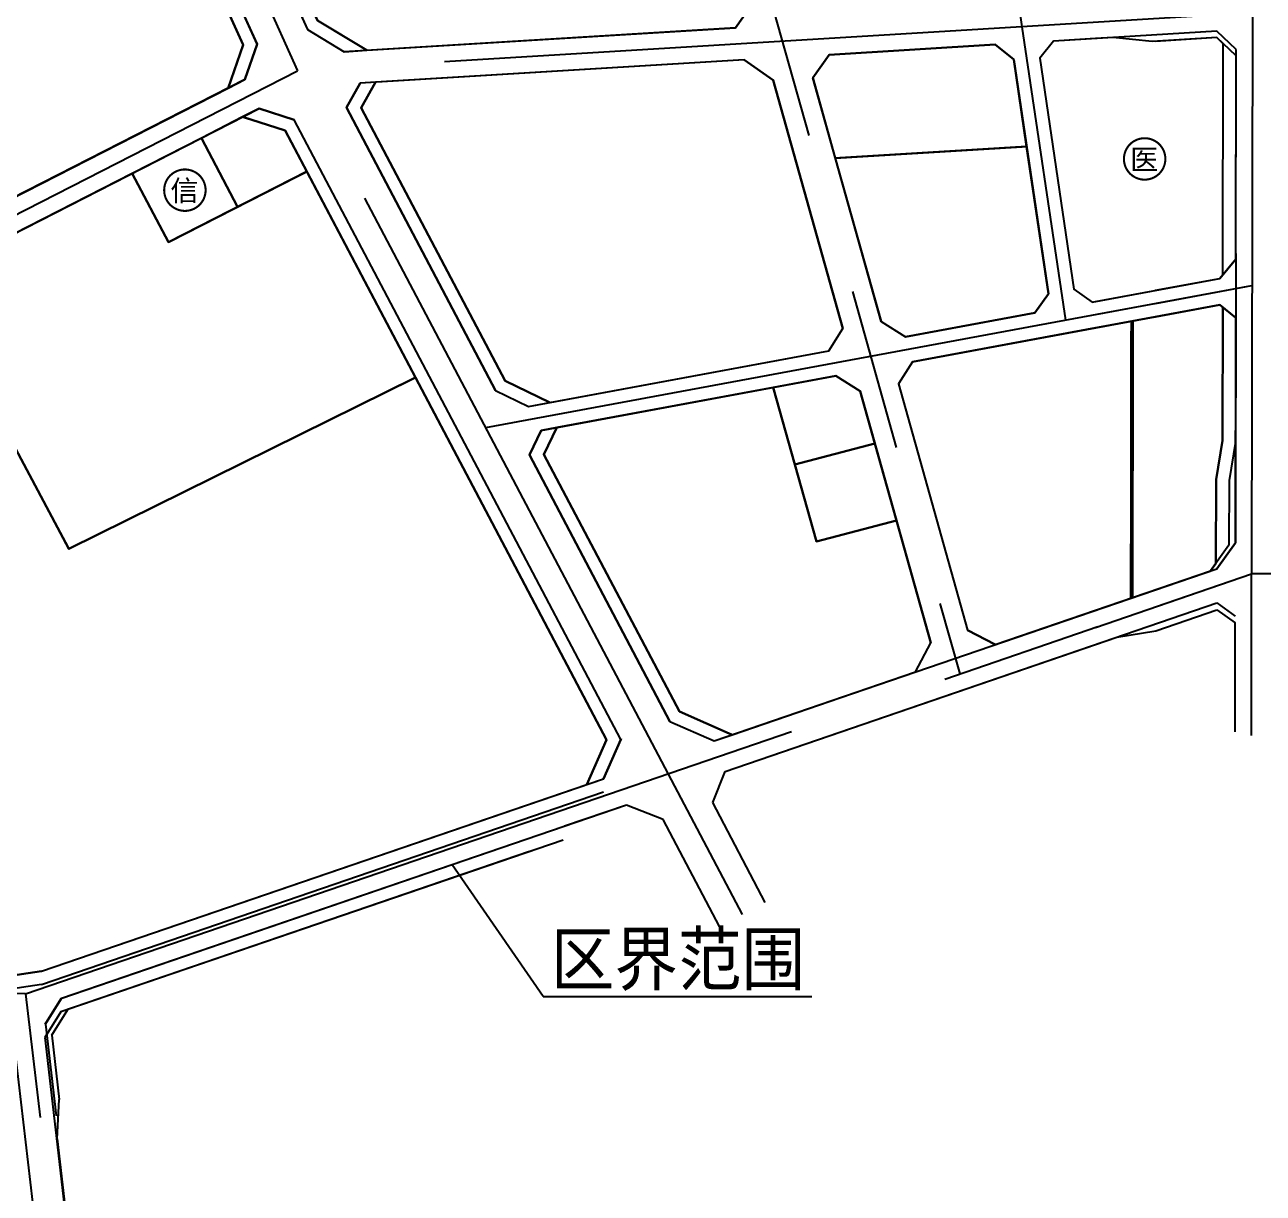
# Model space of a CAD drawing. Header units: inches. Extents: x 14633 to 228805, y -943 to 210487.
# Drawn here: x 215527 to 216483, y 203981 to 204883 of the extents above; entities that cross this region are included whole.
import ezdxf

# ---------------------------------------------------------------- set-up
doc = ezdxf.new("R2010")
doc.units = ezdxf.units.IN
doc.header["$LTSCALE"] = 10
doc.header["$MEASUREMENT"] = 0
for name, pattern in [('CENTER', [2, 1.25, -0.25, 0.25, -0.25]), ('DASHED', [0.75, 0.5, -0.25]), ('DASHEDX2', [1.5, 1, -0.5])]:
    doc.linetypes.add(name, pattern=pattern)
for name, color, linetype in [('0符号', 7, 'Continuous'), ('1名称', 7, 'Continuous'), ('1地块界线', 7, 'DASHEDX2'), ('1道路中线', 7, 'CENTER'), ('1道路红线', 7, 'Continuous'), ('80m线', 7, 'DASHED'), ('B-C', 233, 'Continuous'), ('B-C51', 241, 'Continuous'), ('B-G11', 94, 'Continuous'), ('B-G12', 102, 'Continuous'), ('B-R21', 51, 'Continuous'), ('B-R22-X', 21, 'Continuous'), ('B-R22-Y', 21, 'Continuous'), ('B-R24', 72, 'Continuous'), ('B-U3', 144, 'Continuous'), ('Error_Layer', 7, 'Continuous'), ('g规划电缆隧道', 1, 'Continuous'), ('防护绿地', 5, 'Continuous')]:
    doc.layers.add(name, color=color, linetype=linetype)
doc.styles.add('宋体', font='', dxfattribs={"width": 0.9})
doc.styles.add('黑体', font='simhei.ttf')
doc.styles.get('宋体').set_extended_font_data('SimSun')

# ---------------------------------------------------------------- blocks, each defined once
blk = doc.blocks.new('U-电信设施用地')
at = {"color": 7, "const_width": 0.4}
blk.add_lwpolyline([(2.831574044778563, -2.82527669954834, 102.191606915449), (2.718849657906276, -2.933914882503814, 0.009785539440899585)], format="xyb", close=True, dxfattribs=at)
at = {"color": 7, "style": '黑体'}
blk.add_text('信', height=4, dxfattribs=at).set_placement((-2.802977080490791, -2.081554808175497))
blk = doc.blocks.new('C5-医院用地')
at = {"color": 7, "const_width": 0.4}
blk.add_lwpolyline([(2.831574044750027, -2.825276699566302, 102.191606915449), (2.718849657877058, -2.933914882520639, 0.009785539440899585)], format="xyb", close=True, dxfattribs=at)
at = {"color": 7, "style": '黑体'}
blk.add_text('医', height=4, dxfattribs=at).set_placement((-2.802977080517735, -2.08155480819164))

msp = doc.modelspace()

# ---------------------------------------------------------------- linework, layer by layer
at = {"layer": '1地块界线', "color": 8, "ltscale": 20, "const_width": 1.6, "flags": 128}
for points in [[(215541.7576239383, 205206.5303877391), (215695.4960756901, 204867.8289644533)], [(215685.3174863125, 205035.419416241), (215752.9276796956, 204886.4672935512), (215790.9458113671, 204863.5718965719)], [(215695.4960756901, 204867.8289644533), (215683.816301562, 204834.4258248633)], [(215797.678221882, 204838.9343758397), (215786.5486502346, 204819.1546431354), (215897.6405023749, 204608.4271910655), (215932.2822759431, 204591.6421228274)], [(215695.0503218848, 204812.0915767414), (215727.938659108, 204801.6709039965)], [(215877.6244768456, 204517.7354904164), (215727.938659108, 204801.6709039965)], [(215691.2357447295, 204742.6321599091), (215663.1909240763, 204795.8297030786)], [(216152.5781576049, 204780.3185377824), (216300.3004731717, 204789.280631888)], [(215637.7901822845, 204715.3521406966), (215744.6813071745, 204769.9121791217)], [(215637.7901822845, 204715.3521406966), (215609.7453616313, 204768.5496838661)], [(215828.5094256478, 204610.900645176), (215561.0195119268, 204478.8179294819), (215449.862080592, 204686.9410567138)], [(216104.6554556269, 204603.2464995415), (216137.9940365696, 204484.3865407117)], [(216032.2141442509, 204353.1576990016), (215927.6206709957, 204551.5585330642), (215937.6706708438, 204572.3001716539)], [(216121.3150316627, 204543.8511543966), (216183.2041786466, 204560.0447272648)], [(215975.9721503454, 204331.1821631089), (215877.6244768456, 204517.7354904163)], [(216137.9940365696, 204484.3865407117), (216199.8831835536, 204500.5801135798)], [(216032.2141442509, 204353.1576990016), (216072.9961491197, 204335.2385975099)], [(215975.9721503454, 204331.1821631089), (215960.8891185366, 204296.8547568521)]]:
    msp.add_lwpolyline(points, dxfattribs=at)
at = {"layer": '1道路中线', "color": 8, "ltscale": 50}
for p, q in [((215963.32968747, 205399.4918935303), (216248.6729381853, 204382.1754369397)), ((216474.6462348838, 204892.5280056383), (215737.5294246695, 204847.8082204481)), ((216474.6462348838, 204892.5280056383), (216473.9669372764, 204459.3128735241)), ((216474.6462348838, 204892.5280056383), (216473.9669372764, 204459.3128735241)), ((216474.6462348838, 204892.5280056383), (216473.9669372764, 204459.3128735241)), ((216474.6462348838, 204892.5280056383), (216473.9669372764, 204459.3128735241)), ((216474.6462348838, 204892.5280056383), (216473.9669372764, 204459.3128735241)), ((216474.6462348838, 204892.5280056383), (216473.9669372764, 204459.3128735241)), ((215234.3962357782, 204590.9958223458), (215737.5294246695, 204847.8082204481)), ((216080.8883840246, 204196.4989006945), (215737.5294246695, 204847.8082204481)), ((215882.7742539126, 204572.2968107278), (216474.3159996275, 204681.9238336083)), ((216353.621620634, 204659.5562398699), (216474.3159996275, 204681.9238336083)), ((216353.621620634, 204659.5562398699), (216474.3159996275, 204681.9238336083)), ((216353.621620634, 204659.5562398699), (216474.3159996275, 204681.9238336083)), ((216353.621620634, 204659.5562398699), (216474.3159996275, 204681.9238336083)), ((216399.781046031, 204668.1107001777), (216474.3159996275, 204681.9238336083)), ((215527.5119232617, 204135.2602404398), (216473.9669372764, 204459.3128735241)), ((215527.5119232617, 204135.2602404398), (216473.9669372764, 204459.3128735241)), ((216353.621620634, 204418.1083617831), (216473.9669372764, 204459.3128735241)), ((216353.621620634, 204418.1083617831), (216473.9669372764, 204459.3128735241)), ((216353.621620634, 204418.1083617831), (216473.9669372764, 204459.3128735241)), ((216353.621620634, 204418.1083617831), (216473.9669372764, 204459.3128735241)), ((216399.781046031, 204433.912687525), (216473.9669372764, 204459.3128735241)), ((216473.8600956542, 204334.6103776419), (216473.9669372765, 204459.3128735241)), ((216473.8600956542, 204334.6103776419), (216473.9669372765, 204459.3128735241)), ((216473.8600956542, 204334.6103776419), (216473.9669372765, 204459.3128735241)), ((216473.8600956542, 204334.6103776419), (216473.9669372765, 204459.3128735241)), ((216473.8600956542, 204334.6103776419), (216473.9669372765, 204459.3128735241)), ((216473.8848951219, 204363.5556093173), (216473.9669372765, 204459.3128735241)), ((217167.728984182, 204463.6338407077), (216473.9669372764, 204459.3128735241)), ((215527.5119232617, 204135.2602404398), (214750.3080989694, 204162.6021557026)), ((215527.5119232617, 204135.2602404398), (214750.3080989694, 204162.6021557026)), ((215527.5119232566, 204135.260240438), (215538.6573096845, 204039.6576046396)), ((215527.5119232566, 204135.260240438), (215538.6573096845, 204039.6576046396))]:
    msp.add_line(p, q, dxfattribs=at)
at = {"layer": '1道路中线', "color": 8, "linetype": 'CENTER', "ltscale": 20}
msp.add_line((217465.4221610541, 204465.4879669947), (216473.9669372764, 204459.3128735241), dxfattribs=at)
msp.add_line((217465.4221610541, 204465.4879669947), (216473.9669372764, 204459.3128735241), dxfattribs=at)
msp.add_line((217465.4221610541, 204465.4879669947), (216473.9669372764, 204459.3128735241), dxfattribs=at)
msp.add_line((217465.4221610541, 204465.4879669947), (216473.9669372764, 204459.3128735241), dxfattribs=at)
msp.add_line((217465.4221610541, 204465.4879669947), (216473.9669372764, 204459.3128735241), dxfattribs=at)
at = {"layer": '1道路中线', "color": 8, "ltscale": 50}
for points in [[(216223.2214790493, 205401.3156484084), (216296.7488010758, 204881.735231799)], [(215552.4553320913, 205255.5452430033), (215737.5294246695, 204847.8082204481)], [(216296.7488010758, 204881.735231799), (216330.2167748614, 204655.218754677)]]:
    msp.add_lwpolyline(points, dxfattribs=at)
at = {"layer": '1道路红线', "color": 8}
for p, q in [((215549.0956742853, 205214.5582484908), (215706.2587080178, 204868.312123292)), ((215674.1892121017, 205035.7418036065), (215745.1063652668, 204879.5041126534)), ((215674.1892121017, 205035.7418036065), (215745.1063652668, 204879.5041126534)), ((216088.2040958331, 204898.7425846047), (216075.4623333942, 204880.8330925883)), ((216088.2040958331, 204898.7425846047), (216075.4623333942, 204880.8330925883)), ((215745.1063652668, 204879.5041126534), (215773.3360591557, 204862.5035389856)), ((215745.1063652668, 204879.5041126534), (215773.3360591557, 204862.5035389856)), ((216075.4623333942, 204880.8330925883), (215773.3360591557, 204862.5035389856)), ((216075.4623333942, 204880.8330925883), (215773.3360591557, 204862.5035389856)), ((215706.2587080178, 204868.312123292), (215696.7114724936, 204841.0078588933)), ((216147.9420224568, 204860.1843618725), (216276.0868277592, 204867.9587174251)), ((216276.0868277592, 204867.9587174251), (216290.3909361221, 204856.3499273512)), ((216366.9891013033, 204873.4736237328), (216353.621620634, 204872.6626384781)), ((216135.2002600179, 204842.2748698561), (216147.9420224568, 204860.1843618725)), ((216461.8479032136, 204702.279821019), (216462.094016009, 204859.2357502307)), ((216461.8479032136, 204702.279821019), (216462.094016009, 204859.2357502307)), ((216082.3698389958, 204856.2061946157), (215785.798346734, 204838.2136414088)), ((216082.3698389958, 204856.2061946157), (216104.563842111, 204840.4162037548)), ((216290.3909361221, 204856.3499273512), (216317.0879604851, 204675.6602941185)), ((215696.7114724936, 204841.0078588933), (215454.9564169765, 204717.6097270835)), ((215775.1619880844, 204819.3104582765), (215785.798346734, 204838.2136414088)), ((216104.563842111, 204840.4162037548), (216158.3298560519, 204648.7275948591)), ((216187.9480252393, 204654.2165594752), (216135.2002600179, 204842.2748698561)), ((215397.2994014319, 204660.1116843253), (215707.7304454503, 204818.5638449459)), ((215890.3255380458, 204600.8595009188), (215775.1619880844, 204819.3104582765)), ((215886.470496653, 204522.3989583927), (215734.8710162154, 204809.9643525443)), ((216461.7466052126, 204706.704114199), (216461.5552354892, 204483.3428281508)), ((216461.8479032136, 204702.279821019), (216449.5375838139, 204687.5020682696)), ((216353.621620634, 204669.7265155443), (216449.5375838139, 204687.5020682696)), ((216317.0879604851, 204675.6602941185), (216306.6242907675, 204661.0167712297)), ((216212.1711829093, 204623.1717697024), (216449.5056797939, 204667.1556043325)), ((216353.621620634, 204649.3859641954), (216449.5056797939, 204667.1556043325)), ((216449.5056797939, 204667.1556043325), (216461.7767983023, 204656.9333878161)), ((216306.6242907675, 204661.0167712297), (216206.747848274, 204642.5072456962)), ((216461.7767983023, 204656.9333878161), (216461.6272012863, 204561.5294141351)), ((216461.7767983023, 204656.9333878161), (216461.6272012863, 204561.5294141351)), ((216147.6319535969, 204631.5516376004), (216158.3298560519, 204648.7275948591)), ((216187.9480252393, 204654.2165594752), (216206.747848274, 204642.5072456962)), ((215915.6936135401, 204588.567841619), (216147.6319535969, 204631.5516376004)), ((216212.1711829093, 204623.1717697024), (216201.4732804543, 204605.9958124437)), ((215925.4623919677, 204570.0376816819), (216153.0552882323, 204612.2161616066)), ((216153.0552882323, 204612.2161616066), (216171.855111267, 204600.5068478276)), ((215890.3255380458, 204600.8595009188), (215915.6936135401, 204588.567841619)), ((216171.855111267, 204600.5068478276), (216226.351784091, 204406.2132664855)), ((216201.4732804543, 204605.9958124437), (216254.7794925154, 204415.9465064506)), ((215916.4164543907, 204551.3682716558), (215925.4623919677, 204570.0376816819)), ((216461.6272012863, 204561.5294141351), (216456.5801663635, 204531.5372911945)), ((216461.6272012863, 204561.5294141351), (216456.5801663635, 204531.5372911945)), ((216024.9958812, 204345.406578535), (215916.4164543907, 204551.3682716558)), ((216456.5801663635, 204531.5372911945), (216456.5017645809, 204481.5373526629)), ((216456.5801663635, 204531.5372911945), (216456.5017645809, 204481.5373526629)), ((215987.0684382104, 204331.5771519385), (215886.470496653, 204522.3989583927)), ((216456.5017645809, 204481.5373526629), (216442.2870034276, 204461.6784936913)), ((216456.5017645809, 204481.5373526629), (216442.2870034276, 204461.6784936913)), ((216461.5552354892, 204483.3428281508), (216447.2833474782, 204463.3891702913)), ((216204.9518316532, 204380.418332143), (216447.2833474782, 204463.3891702913)), ((216353.621620634, 204431.3207372927), (216442.2870034276, 204461.6784936913)), ((216067.5982601451, 204306.9656866632), (216447.2607008448, 204436.9566653893)), ((216447.2607008448, 204436.9566653893), (216461.4390898862, 204426.8155483069)), ((216276.0620602419, 204404.7654553261), (216353.621620634, 204431.3207372927)), ((216399.9520361229, 204415.4739063685), (216447.2561715182, 204431.6701644089)), ((216399.9520361229, 204415.4739063685), (216447.2561715182, 204431.6701644089)), ((216447.2561715182, 204431.6701644089), (216461.4345605596, 204421.5290473265)), ((216447.2561715182, 204431.6701644089), (216461.4345605596, 204421.5290473265)), ((216461.3625274331, 204337.4540353909), (216461.4345605596, 204421.5290473265)), ((216276.0620602419, 204404.7654553261), (216254.7794925154, 204415.9465064506)), ((216353.621620634, 204404.8959862735), (216369.9499290817, 204410.4865650838)), ((216369.9499290817, 204410.4865650838), (216399.9520361229, 204415.4739063685)), ((216369.9499290817, 204410.4865650838), (216399.9520361229, 204415.4739063685)), ((216067.5982601451, 204306.9656866632), (216353.621620634, 204404.8959862735)), ((216214.5214570408, 204383.6948347328), (216226.351784091, 204406.2132664855)), ((216059.0244042019, 204330.4548722801), (216214.5214570408, 204383.6948347328)), ((216059.0244042019, 204330.4548722801), (216204.9518316532, 204380.418332143)), ((216024.9958812007, 204345.4065785347), (216059.0244042019, 204330.4548722801)), ((215987.3656614527, 204332.2536010183), (215973.7460495704, 204301.2567857844)), ((215987.0684382104, 204331.5771519385), (215973.7460495704, 204301.2567857844)), ((216058.00354194, 204282.7951438324), (216067.5982601451, 204306.9656866632)), ((216058.00354194, 204282.7951438324), (216067.5982601451, 204306.9656866632)), ((215539.8368844513, 204152.6925060308), (215973.7460495704, 204301.2567857844)), ((215539.8368844513, 204152.6925060308), (215973.7460495704, 204301.2567857844)), ((215539.8368844513, 204152.6925060308), (215973.7460495704, 204301.2567857844)), ((215539.8368844513, 204152.6925060308), (215973.7460495704, 204301.2567857844)), ((215539.8368844513, 204142.5046798144), (215973.7460495704, 204291.0689595679)), ((215991.4507713972, 204280.893877791), (215555.2859606114, 204131.557297287)), ((215991.4507713972, 204280.893877791), (215555.2859606114, 204131.557297287)), ((215991.4507713972, 204280.893877791), (215943.6426314244, 204264.5250558062)), ((216019.6993615083, 204269.6803413925), (215991.4507713972, 204280.893877791)), ((216019.6993615083, 204269.6803413925), (215991.4507713972, 204280.893877791)), ((216098.5804236393, 204205.8258366476), (216058.00354194, 204282.7951438324)), ((215942.4556930506, 204264.1186651172), (215554.8018959842, 204131.3915604958)), ((215942.4556930506, 204264.1186651172), (215554.8018959842, 204131.3915604958)), ((216063.1963444099, 204187.1719647415), (216019.6993615083, 204269.6803413925)), ((215942.4556930506, 204253.9308389006), (215554.8018959842, 204121.2037342793)), ((215923.657889134, 204247.4947402323), (215560.1266068825, 204123.0268389821)), ((215916.5046598103, 204245.0455770253), (215560.1266068825, 204123.0268389821)), ((215539.8368844513, 204152.6925060308), (215510.6549173905, 204148.3610001515)), ((215539.8368844513, 204152.6925060308), (215510.6549173905, 204148.3610001515)), ((215539.8368844513, 204152.6925060308), (215510.6549173905, 204148.3610001515)), ((215539.8368844513, 204152.6925060308), (215510.6549173905, 204148.3610001515)), ((215539.8368844513, 204142.5046798144), (215510.6549173905, 204138.173173935)), ((215554.8018959842, 204131.3915604958), (215542.3475967261, 204111.6335879867)), ((215554.8018959842, 204131.3915604958), (215542.3475967261, 204111.6335879867)), ((215542.8316613532, 204111.7993247779), (215555.2859606114, 204131.557297287)), ((215542.8316613532, 204111.7993247779), (215555.2859606114, 204131.557297287)), ((215554.8018959842, 204121.2037342793), (215542.3475967261, 204101.4457617702)), ((215547.6723076243, 204103.2688664729), (215560.1266068825, 204123.0268389821)), ((215547.6723076243, 204103.2688664729), (215560.1266068825, 204123.0268389821)), ((215542.8316613532, 204111.7993247779), (215551.0732222654, 204041.1050557733)), ((215542.8316613532, 204111.7993247779), (215551.0732222654, 204041.1050557733)), ((215542.3475967261, 204101.4457617702), (215569.1685833304, 203871.3813283237)), ((215547.6723076243, 204103.2688664729), (215553.4621121591, 204053.6052161495)), ((215544.7960904508, 203873.1822464781), (215518.5820017545, 204098.0408450345)), ((215551.9696298476, 204023.2280455019), (215553.4621121591, 204053.6052161495)), ((215551.9696298476, 204023.2280455019), (215569.9658338256, 203868.8606266785))]:
    msp.add_line(p, q, dxfattribs=at)
for points in [[(216353.621620634, 204872.6626384781), (216321.0784576068, 204870.6882929744), (216310.4284477167, 204857.5655735037), (216336.7662576699, 204679.3071595365), (216350.8840258604, 204669.2191728808), (216449.5375838139, 204687.5020682696)], [(216366.9891013033, 204873.4736237328), (216353.621620634, 204872.6626384781)], [(216366.9891013033, 204873.4736237328), (216353.621620634, 204872.6626384781)], [(216366.9891013033, 204873.4736237328), (216353.621620634, 204872.6626384781)], [(216397.2368290862, 204870.2995153584), (216366.9891013033, 204873.4736237328)], [(216397.2368290862, 204870.2995153584), (216366.9891013033, 204873.4736237328)], [(216397.2368290862, 204870.2995153584), (216366.9891013033, 204873.4736237328)], [(216397.2368290862, 204870.2995153584), (216366.9891013033, 204873.4736237328)], [(216397.2368290862, 204870.2995153584), (216366.9891013033, 204873.4736237328)], [(216397.2368290862, 204870.2995153584), (216366.9891013033, 204873.4736237328)], [(216447.145065592, 204873.3273741521), (216397.2368290862, 204870.2995153584)], [(216447.145065592, 204873.3273741521), (216397.2368290862, 204870.2995153584)], [(216447.145065592, 204873.3273741521), (216397.2368290862, 204870.2995153584)], [(216447.145065592, 204873.3273741521), (216397.2368290862, 204870.2995153584)], [(216447.145065592, 204873.3273741521), (216397.2368290862, 204870.2995153584)], [(216447.145065592, 204873.3273741521), (216397.2368290862, 204870.2995153584)], [(216447.145065592, 204873.3273741521), (216399.781046031, 204870.4538692324)], [(216447.145065592, 204873.3273741521), (216399.781046031, 204870.4538692324)], [(216462.094016009, 204859.2357502307), (216447.145065592, 204873.3273741521)], [(216462.094016009, 204859.2357502307), (216447.145065592, 204873.3273741521)], [(216462.094016009, 204859.2357502307), (216447.145065592, 204873.3273741521)], [(216462.094016009, 204859.2357502307), (216447.145065592, 204873.3273741521)], [(216462.094016009, 204859.2357502307), (216447.145065592, 204873.3273741521)], [(216462.094016009, 204859.2357502307), (216447.145065592, 204873.3273741521)], [(216462.094016009, 204859.2357502307), (216447.145065592, 204873.3273741521)], [(216462.094016009, 204859.2357502307), (216447.145065592, 204873.3273741521)], [(216461.8479032136, 204702.279821019), (216462.094016009, 204859.2357502307)], [(216461.8479032136, 204702.279821019), (216462.094016009, 204859.2357502307)], [(216461.8479032136, 204702.279821019), (216462.094016009, 204859.2357502307)], [(216461.8479032136, 204702.279821019), (216462.094016009, 204859.2357502307)], [(216461.8479032136, 204702.279821019), (216462.094016009, 204859.2357502307)], [(216461.8479032136, 204702.279821019), (216462.094016009, 204859.2357502307)], [(216461.8479032136, 204702.279821019), (216462.094016009, 204859.2357502307)], [(216461.8479032136, 204702.279821019), (216462.094016009, 204859.2357502307)], [(215707.7304454503, 204818.5638449459), (215734.8710162141, 204809.9643525447)], [(216461.8479032136, 204702.279821019), (216449.5375838139, 204687.5020682696)], [(216461.8479032136, 204702.279821019), (216449.5375838139, 204687.5020682696)], [(216461.8479032136, 204702.279821019), (216449.5375838139, 204687.5020682696)], [(216461.8479032136, 204702.279821019), (216449.5375838139, 204687.5020682696)], [(216461.8479032136, 204702.279821019), (216449.5375838139, 204687.5020682696)], [(216461.8479032136, 204702.279821019), (216449.5375838139, 204687.5020682696)], [(216461.8479032136, 204702.279821019), (216449.5375838139, 204687.5020682696)], [(216461.8479032136, 204702.279821019), (216449.5375838139, 204687.5020682696)], [(216461.8479032136, 204702.279821019), (216449.5375838139, 204687.5020682696)], [(216461.8479032136, 204702.279821019), (216449.5375838139, 204687.5020682696)], [(216353.621620634, 204669.7265155443), (216449.5375838139, 204687.5020682696)], [(216353.621620634, 204669.7265155443), (216449.5375838139, 204687.5020682696)], [(216353.621620634, 204669.7265155443), (216449.5375838139, 204687.5020682696)], [(216399.781046031, 204678.2809758522), (216449.5375838139, 204687.5020682696)], [(216353.621620634, 204649.3859641954), (216449.5056797939, 204667.1556043325)], [(216353.621620634, 204649.3859641954), (216449.5056797939, 204667.1556043325)], [(216353.621620634, 204649.3859641954), (216449.5056797939, 204667.1556043325)], [(216399.781046031, 204657.9404245033), (216449.5056797939, 204667.1556043325)], [(216449.5056797939, 204667.1556043325), (216461.7767983023, 204656.9333878161)], [(216449.5056797939, 204667.1556043325), (216461.7767983023, 204656.9333878161)], [(216449.5056797939, 204667.1556043325), (216461.7767983023, 204656.9333878161)], [(216449.5056797939, 204667.1556043325), (216461.7767983023, 204656.9333878161)], [(216449.5056797939, 204667.1556043325), (216461.7767983023, 204656.9333878161)], [(216449.5056797939, 204667.1556043325), (216461.7767983023, 204656.9333878161)], [(216449.5056797939, 204667.1556043325), (216461.7767983023, 204656.9333878161)], [(216449.5056797939, 204667.1556043325), (216461.7767983023, 204656.9333878161)], [(216449.5056797939, 204667.1556043325), (216461.7767983023, 204656.9333878161)], [(216449.5056797939, 204667.1556043325), (216461.7767983023, 204656.9333878161)], [(216461.7767983023, 204656.9333878161), (216461.6272012863, 204561.5294141351)], [(216461.7767983023, 204656.9333878161), (216461.6272012863, 204561.5294141351)], [(216461.7767983023, 204656.9333878161), (216461.6272012863, 204561.5294141351)], [(216461.7767983023, 204656.9333878161), (216461.6272012863, 204561.5294141351)], [(216461.7767983023, 204656.9333878161), (216461.6272012863, 204561.5294141351)], [(216461.7767983023, 204656.9333878161), (216461.6272012863, 204561.5294141351)], [(216461.7767983023, 204656.9333878161), (216461.6272012863, 204561.5294141351)], [(216461.7767983023, 204656.9333878161), (216461.6272012863, 204561.5294141351)], [(216461.6272012863, 204561.5294141351), (216456.5801663635, 204531.5372911945)], [(216461.6272012863, 204561.5294141351), (216456.5801663635, 204531.5372911945)], [(216461.6272012863, 204561.5294141351), (216456.5801663635, 204531.5372911945)], [(216461.6272012863, 204561.5294141351), (216456.5801663635, 204531.5372911945)], [(216461.6272012863, 204561.5294141351), (216456.5801663635, 204531.5372911945)], [(216461.6272012863, 204561.5294141351), (216456.5801663635, 204531.5372911945)], [(216461.6272012863, 204561.5294141351), (216456.5801663635, 204531.5372911945)], [(216461.6272012863, 204561.5294141351), (216456.5801663635, 204531.5372911945)], [(216456.5801663635, 204531.5372911945), (216456.5017645809, 204481.5373526629)], [(216456.5801663635, 204531.5372911945), (216456.5017645809, 204481.5373526629)], [(216456.5801663635, 204531.5372911945), (216456.5017645809, 204481.5373526629)], [(216456.5801663635, 204531.5372911945), (216456.5017645809, 204481.5373526629)], [(216456.5801663635, 204531.5372911945), (216456.5017645809, 204481.5373526629)], [(216456.5801663635, 204531.5372911945), (216456.5017645809, 204481.5373526629)], [(216456.5801663635, 204531.5372911945), (216456.5017645809, 204481.5373526629)], [(216456.5801663635, 204531.5372911945), (216456.5017645809, 204481.5373526629)], [(216456.5017645809, 204481.5373526629), (216442.2870034276, 204461.6784936913)], [(216456.5017645809, 204481.5373526629), (216442.2870034276, 204461.6784936913)], [(216456.5017645809, 204481.5373526629), (216442.2870034276, 204461.6784936913)], [(216456.5017645809, 204481.5373526629), (216442.2870034276, 204461.6784936913)], [(216456.5017645809, 204481.5373526629), (216442.2870034276, 204461.6784936913)], [(216456.5017645809, 204481.5373526629), (216442.2870034276, 204461.6784936913)], [(216456.5017645809, 204481.5373526629), (216442.2870034276, 204461.6784936913)], [(216456.5017645809, 204481.5373526629), (216442.2870034276, 204461.6784936913)], [(216353.621620634, 204431.3207372927), (216442.2870034276, 204461.6784936913)], [(216353.621620634, 204431.3207372927), (216442.2870034276, 204461.6784936913)], [(216353.621620634, 204431.3207372927), (216442.2870034276, 204461.6784936913)], [(216399.781046031, 204447.1250630346), (216442.2870034276, 204461.6784936913)], [(216399.9520361229, 204415.4739063685), (216447.2561715182, 204431.6701644089)], [(216399.9520361229, 204415.4739063685), (216447.2561715182, 204431.6701644089)], [(216399.9520361229, 204415.4739063685), (216447.2561715182, 204431.6701644089)], [(216399.9520361229, 204415.4739063685), (216447.2561715182, 204431.6701644089)], [(216399.9520361229, 204415.4739063685), (216447.2561715182, 204431.6701644089)], [(216399.9520361229, 204415.4739063685), (216447.2561715182, 204431.6701644089)], [(216399.9520361229, 204415.4739063685), (216447.2561715182, 204431.6701644089)], [(216399.9520361229, 204415.4739063685), (216447.2561715182, 204431.6701644089)], [(216447.2561715182, 204431.6701644089), (216461.4345605596, 204421.5290473265)], [(216447.2561715182, 204431.6701644089), (216461.4345605596, 204421.5290473265)], [(216447.2561715182, 204431.6701644089), (216461.4345605596, 204421.5290473265)], [(216447.2561715182, 204431.6701644089), (216461.4345605596, 204421.5290473265)], [(216447.2561715182, 204431.6701644089), (216461.4345605596, 204421.5290473265)], [(216447.2561715182, 204431.6701644089), (216461.4345605596, 204421.5290473265)], [(216447.2561715182, 204431.6701644089), (216461.4345605596, 204421.5290473265)], [(216447.2561715182, 204431.6701644089), (216461.4345605596, 204421.5290473265)], [(216461.3625274331, 204337.4540353909), (216461.4345605596, 204421.5290473265)], [(216461.3625274331, 204337.4540353909), (216461.4345605596, 204421.5290473265)], [(216461.3625274331, 204337.4540353909), (216461.4345605596, 204421.5290473265)], [(216461.384890534, 204363.5556093173), (216461.4345605596, 204421.5290473265)], [(216353.621620634, 204404.8959862735), (216369.9499290817, 204410.4865650838)], [(216353.621620634, 204404.8959862735), (216369.9499290817, 204410.4865650838)], [(216353.621620634, 204404.8959862735), (216369.9499290817, 204410.4865650838)], [(216369.9499290817, 204410.4865650838), (216399.9520361229, 204415.4739063685)], [(216369.9499290817, 204410.4865650838), (216399.9520361229, 204415.4739063685)], [(216369.9499290817, 204410.4865650838), (216399.9520361229, 204415.4739063685)], [(216369.9499290817, 204410.4865650838), (216399.9520361229, 204415.4739063685)], [(216369.9499290817, 204410.4865650838), (216399.9520361229, 204415.4739063685)], [(216369.9499290817, 204410.4865650838), (216399.9520361229, 204415.4739063685)], [(216399.781046031, 204415.4454821667), (216399.9520361229, 204415.4739063685)], [(216399.781046031, 204415.4454821667), (216399.9520361229, 204415.4739063685)]]:
    msp.add_lwpolyline(points, dxfattribs=at)
at = {"layer": '80m线', "color": 8, "ltscale": 150, "const_width": 3, "flags": 128}
msp.add_lwpolyline([(216381.7730459826, 204654.6031056282), (216381.4378646451, 204440.8446206055)], dxfattribs=at)
at = {"layer": 'B-C', "color": 8}
for points in [[(215541.7576239383, 205206.5303877391), (215536.8061240973, 205208.2617339673), (215239.9508424554, 205056.7389991308), (215437.4610164827, 204722.6868339103), (215454.9564169765, 204717.6097270835), (215683.816301562, 204834.4258248633), (215695.4960756902, 204867.8289644533)], [(215828.5094256478, 204610.900645176), (215744.6813071745, 204769.9121791217), (215637.7901822845, 204715.3521406966), (215609.7453616313, 204768.5496838661), (215449.862080592, 204686.9410567138), (215561.0195119268, 204478.8179294819)]]:
    msp.add_lwpolyline(points, close=True, dxfattribs=at)
at = {"layer": 'B-C51', "color": 8}
msp.add_lwpolyline([(216452.1087630195, 204868.6483461631), (216447.1450655921, 204873.3273741521), (216397.2368290862, 204870.2995153584), (216366.9891013033, 204873.4736237328), (216353.621620634, 204872.6626384781), (216321.0784576068, 204870.6882929744), (216310.4284477167, 204857.5655735037), (216336.7662576699, 204679.3071595365), (216350.8840258604, 204669.2191728808), (216449.5375838139, 204687.5020682696), (216451.829032108, 204690.2528056979)], close=True, dxfattribs=at)
at = {"layer": 'B-G11', "color": 8}
msp.add_lwpolyline([(216290.3909361221, 204856.3499273512), (216276.0868277592, 204867.9587174251), (216147.9420224568, 204860.1843618725), (216135.2002600178, 204842.2748698561), (216152.5781576049, 204780.3185377824), (216300.3004731717, 204789.280631888)], close=True, dxfattribs=at)
at = {"layer": 'B-G12', "color": 8}
for points in [[(215549.1043733787, 205214.5390835044), (215536.8061240973, 205208.2617339673), (215541.7576239383, 205206.5303877391), (215695.4960756902, 204867.8289644533), (215683.816301562, 204834.4258248633), (215696.7114724936, 204841.0078588933), (215706.2587080178, 204868.312123292)], [(215696.6516661088, 205056.9782508244), (215684.1837541711, 205054.7525024912), (215674.1892121017, 205035.7418036065), (215745.1063652668, 204879.5041126534), (215773.3360591557, 204862.5035389856), (215790.9458113671, 204863.5718965719), (215752.9276796956, 204886.4672935512), (215685.3174863125, 205035.419416241)], [(215786.5486502346, 204819.1546431354), (215797.678221882, 204838.9343758397), (215785.798346734, 204838.2136414088), (215775.1619880844, 204819.3104582765), (215890.3255380458, 204600.8595009188), (215915.6936135401, 204588.567841619), (215932.2822759431, 204591.6421228274), (215897.6405023749, 204608.4271910655)], [(215734.8710162154, 204809.9643525443), (215707.7304454503, 204818.5638449459), (215695.0503218848, 204812.0915767414), (215727.938659108, 204801.6709039965), (215877.6244768456, 204517.7354904164), (215975.9721503454, 204331.1821631089), (215960.8891185366, 204296.8547568521), (215973.7460495704, 204301.2567857844), (215987.0684382104, 204331.5771519385), (215886.470496653, 204522.3989583927)], [(215927.6206709957, 204551.5585330642), (215937.6706708438, 204572.3001716539), (215925.4623919677, 204570.0376816819), (215916.4164543907, 204551.3682716558), (216024.9958812, 204345.406578535), (216059.0244042019, 204330.4548722801), (216072.9961491197, 204335.2385975099), (216032.2141442509, 204353.1576990015)]]:
    msp.add_lwpolyline(points, close=True, dxfattribs=at)
at = {"layer": 'B-R21', "color": 8}
for points in [[(216031.3176187415, 205101.5563857291), (216012.5001086415, 205113.3629243785), (215696.6516661088, 205056.9782508244), (215685.3174863125, 205035.419416241), (215752.9276796956, 204886.4672935512), (215790.9458113671, 204863.5718965719), (216075.4623333942, 204880.8330925883), (216088.2040958331, 204898.7425846047)], [(216104.563842111, 204840.4162037548), (216082.3698389958, 204856.2061946157), (215797.678221882, 204838.9343758397), (215786.5486502346, 204819.1546431354), (215897.6405023749, 204608.4271910655), (215932.2822759431, 204591.6421228274), (216147.6319535969, 204631.5516376004), (216158.3298560519, 204648.7275948591)], [(216451.6285113259, 204562.3727187772), (216451.7898312167, 204665.2528364321), (216449.5056797939, 204667.1556043325), (216399.781046031, 204657.9404245033), (216381.7730459826, 204654.6031056282), (216381.4378646451, 204440.8446206055), (216442.2870034276, 204461.6784936913), (216446.4797977568, 204467.5360744401), (216446.5814764032, 204532.3805958365)], [(216381.7730459826, 204654.6031056282), (216353.621620634, 204649.3859641954), (216212.1711829093, 204623.1717697024), (216201.4732804543, 204605.9958124437), (216254.7794925154, 204415.9465064506), (216276.0620602419, 204404.7654553261), (216353.621620634, 204431.3207372927), (216381.4378646451, 204440.8446206055)], [(216104.6554556269, 204603.2464995415), (215937.6706708438, 204572.3001716539), (215927.6206709957, 204551.5585330642), (216032.2141442509, 204353.1576990015), (216072.9961491197, 204335.2385975099), (216214.5214570408, 204383.6948347328), (216226.351784091, 204406.2132664855), (216199.8831835536, 204500.5801135798), (216137.9940365696, 204484.3865407117)]]:
    msp.add_lwpolyline(points, close=True, dxfattribs=at)
at = {"layer": 'B-R22-X', "color": 8}
msp.add_lwpolyline([(216300.3004731717, 204789.280631888), (216152.5781576049, 204780.3185377824), (216187.9480252393, 204654.2165594752), (216206.747848274, 204642.5072456962), (216306.6242907675, 204661.0167712297), (216317.0879604851, 204675.6602941185)], close=True, dxfattribs=at)
at = {"layer": 'B-R22-Y', "color": 8}
msp.add_lwpolyline([(216183.2041786466, 204560.0447272648), (216121.3150316627, 204543.8511543966), (216137.9940365696, 204484.3865407117), (216199.8831835536, 204500.5801135798)], close=True, dxfattribs=at)
at = {"layer": 'B-R24', "color": 8}
msp.add_lwpolyline([(216171.855111267, 204600.5068478276), (216153.0552882323, 204612.2161616066), (216104.6554556269, 204603.2464995415), (216121.3150316627, 204543.8511543966), (216183.2041786466, 204560.0447272648)], close=True, dxfattribs=at)
at = {"layer": 'B-U3', "color": 8}
for points in [[(215727.938659108, 204801.6709039965), (215695.0503218848, 204812.0915767414), (215663.1909240763, 204795.8297030786), (215691.2357447295, 204742.6321599091), (215744.6813071745, 204769.9121791217)], [(215663.1909240763, 204795.8297030786), (215609.7453616313, 204768.5496838661), (215637.7901822845, 204715.3521406966), (215691.2357447295, 204742.6321599091)]]:
    msp.add_lwpolyline(points, close=True, dxfattribs=at)
at = {"layer": 'Error_Layer', "color": 8}
for points in [[(215549.1043733787, 205214.5390835044), (215536.8061240973, 205208.2617339673), (215541.7576239383, 205206.5303877391), (215695.4960756902, 204867.8289644533), (215683.816301562, 204834.4258248633), (215696.7114724936, 204841.0078588933), (215706.2587080178, 204868.312123292)], [(215541.7576239383, 205206.5303877391), (215536.8061240973, 205208.2617339673), (215239.9508424554, 205056.7389991308), (215437.4610164827, 204722.6868339103), (215454.9564169765, 204717.6097270835), (215683.816301562, 204834.4258248633), (215695.4960756902, 204867.8289644533)], [(216031.3176187415, 205101.5563857291), (216012.5001086415, 205113.3629243785), (215696.6516661088, 205056.9782508244), (215685.3174863125, 205035.419416241), (215752.9276796956, 204886.4672935512), (215790.9458113671, 204863.5718965719), (216075.4623333942, 204880.8330925883), (216088.2040958331, 204898.7425846047)], [(215696.6516661088, 205056.9782508244), (215684.1837541711, 205054.7525024912), (215674.1892121017, 205035.7418036065), (215745.1063652668, 204879.5041126534), (215773.3360591557, 204862.5035389856), (215790.9458113671, 204863.5718965719), (215752.9276796956, 204886.4672935512), (215685.3174863125, 205035.419416241)], [(216462.1018713595, 204864.2454200246), (216447.1529209425, 204878.337043946), (216321.0784576068, 204870.6882929744), (216310.4284477167, 204857.5655735037), (216336.7662576699, 204679.3071595365), (216350.8840258604, 204669.2191728808), (216449.5375838139, 204687.5020682696), (216461.8479032136, 204702.279821019)], [(216290.3909361221, 204856.3499273512), (216276.0868277592, 204867.9587174251), (216147.9420224568, 204860.1843618725), (216135.2002600178, 204842.2748698561), (216152.5781576049, 204780.3185377824), (216300.3004731717, 204789.280631888)], [(216104.563842111, 204840.4162037548), (216082.3698389958, 204856.2061946157), (215797.678221882, 204838.9343758397), (215786.5486502346, 204819.1546431354), (215897.6405023749, 204608.4271910655), (215932.2822759431, 204591.6421228274), (216147.6319535969, 204631.5516376004), (216158.3298560519, 204648.7275948591)], [(215786.5486502346, 204819.1546431354), (215797.678221882, 204838.9343758397), (215785.798346734, 204838.2136414088), (215775.1619880844, 204819.3104582765), (215890.3255380458, 204600.8595009188), (215915.6936135401, 204588.567841619), (215932.2822759431, 204591.6421228274), (215897.6405023749, 204608.4271910655)], [(215734.8710162154, 204809.9643525443), (215707.7304454503, 204818.5638449459), (215695.0503218848, 204812.0915767414), (215727.938659108, 204801.6709039965), (215877.6244768456, 204517.7354904164), (215975.9721503454, 204331.1821631089), (215960.8891185366, 204296.8547568521), (215973.7460495704, 204301.2567857844), (215987.0684382104, 204331.5771519385), (215886.470496653, 204522.3989583927)], [(215727.938659108, 204801.6709039965), (215695.0503218848, 204812.0915767414), (215663.1909240763, 204795.8297030786), (215691.2357447295, 204742.6321599091), (215744.6813071745, 204769.9121791217)], [(215663.1909240763, 204795.8297030786), (215609.7453616313, 204768.5496838661), (215637.7901822845, 204715.3521406966), (215691.2357447295, 204742.6321599091)], [(216300.3004731717, 204789.280631888), (216152.5781576049, 204780.3185377824), (216187.9480252393, 204654.2165594752), (216206.747848274, 204642.5072456962), (216306.6242907675, 204661.0167712297), (216317.0879604851, 204675.6602941185)], [(215828.5094256478, 204610.900645176), (215744.6813071745, 204769.9121791217), (215637.7901822845, 204715.3521406966), (215609.7453616313, 204768.5496838661), (215449.862080592, 204686.9410567138), (215561.0195119268, 204478.8179294819)], [(215877.6244768456, 204517.7354904164), (215828.5094256478, 204610.900645176), (215561.0195119268, 204478.8179294819), (215449.862080592, 204686.9410567138), (215397.2994014319, 204660.1116843253), (215240.6825108161, 204414.1486383045), (215232.2047813472, 204173.1661139319), (215246.6681362564, 204157.648015957), (215510.6549173904, 204148.3610001515), (215539.8368844513, 204152.6925060308), (215960.8891185366, 204296.8547568521), (215975.9721503454, 204331.1821631089)], [(215877.6244768456, 204517.7354904164), (215828.5094256478, 204610.900645176), (215561.0195119268, 204478.8179294819), (215449.862080592, 204686.9410567138), (215397.2994014319, 204660.1116843253), (215240.6825108161, 204414.1486383045), (215232.2047813472, 204173.1661139319), (215246.6681362564, 204157.648015957), (215510.6549173904, 204148.3610001515), (215539.8368844513, 204152.6925060308), (215960.8891185366, 204296.8547568521), (215975.9721503454, 204331.1821631089)], [(216461.7767983022, 204656.9333878161), (216449.5056797939, 204667.1556043325), (216212.1711829093, 204623.1717697024), (216201.4732804543, 204605.9958124437), (216254.7794925154, 204415.9465064506), (216276.0620602419, 204404.7654553261), (216447.2896953876, 204463.3913437245), (216461.504456541, 204483.2502026961)], [(216171.855111267, 204600.5068478276), (216153.0552882323, 204612.2161616066), (216104.6554556269, 204603.2464995415), (216121.3150316627, 204543.8511543966), (216183.2041786466, 204560.0447272648)], [(216104.6554556269, 204603.2464995415), (215937.6706708438, 204572.3001716539), (215927.6206709957, 204551.5585330642), (216032.2141442509, 204353.1576990015), (216072.9961491197, 204335.2385975099), (216214.5214570408, 204383.6948347328), (216226.351784091, 204406.2132664855), (216199.8831835536, 204500.5801135798), (216137.9940365696, 204484.3865407117)], [(215927.6206709957, 204551.5585330642), (215937.6706708438, 204572.3001716539), (215925.4623919677, 204570.0376816819), (215916.4164543907, 204551.3682716558), (216024.9958812, 204345.406578535), (216059.0244042019, 204330.4548722801), (216072.9961491197, 204335.2385975099), (216032.2141442509, 204353.1576990015)], [(216183.2041786466, 204560.0447272648), (216121.3150316627, 204543.8511543966), (216137.9940365696, 204484.3865407117), (216199.8831835536, 204500.5801135798)]]:
    msp.add_lwpolyline(points, close=True, dxfattribs=at)
at = {"layer": 'g规划电缆隧道', "color": 8}
for q in [(215856.9064258382, 204234.8278220363), (216134.4288450404, 204133.2129028672)]:
    msp.add_line((215927.0559227121, 204133.2129028672), q, dxfattribs=at)
at = {"layer": '防护绿地', "color": 8}
for points in [[(216451.829032108, 204690.2528056979), (216452.1087630195, 204868.6483461631)], [(216451.829032108, 204690.2528056979), (216452.1087630195, 204868.6483461631)], [(216451.829032108, 204690.2528056979), (216452.1087630195, 204868.6483461631)], [(216451.7898312167, 204665.2528364321), (216451.6285113259, 204562.3727187772)], [(216451.7898312167, 204665.2528364321), (216451.6285113259, 204562.3727187772)], [(216451.6285113259, 204562.3727187772), (216446.5814764032, 204532.3805958365)], [(216451.6285113259, 204562.3727187772), (216446.5814764032, 204532.3805958365)], [(216446.5814764032, 204532.3805958365), (216446.4797977568, 204467.5360744401)], [(216446.5814764032, 204532.3805958365), (216446.4797977568, 204467.5360744401)]]:
    msp.add_lwpolyline(points, dxfattribs=at)

# ---------------------------------------------------------------- block references
at = {"layer": '0符号', "color": 8, "xscale": 4.000000000000023, "yscale": 4, "zscale": 4, "rotation": 359.9999938589162}
for name, p in [('C5-医院用地', (216391.442295947, 204779.7057195068)), ('U-电信设施用地', (215650.4905531803, 204755.5909218876))]:
    msp.add_blockref(name, p, dxfattribs=at)

# ---------------------------------------------------------------- texts
at = {"layer": '1名称', "color": 8, "lineweight": 9, "style": '宋体', "width": 0.9}
msp.add_text('区界范围', height=40, rotation=359.9993301384587, dxfattribs=at).set_placement((215932.9189735502, 204142.1699113109))

doc.saveas('drawing.dxf')
